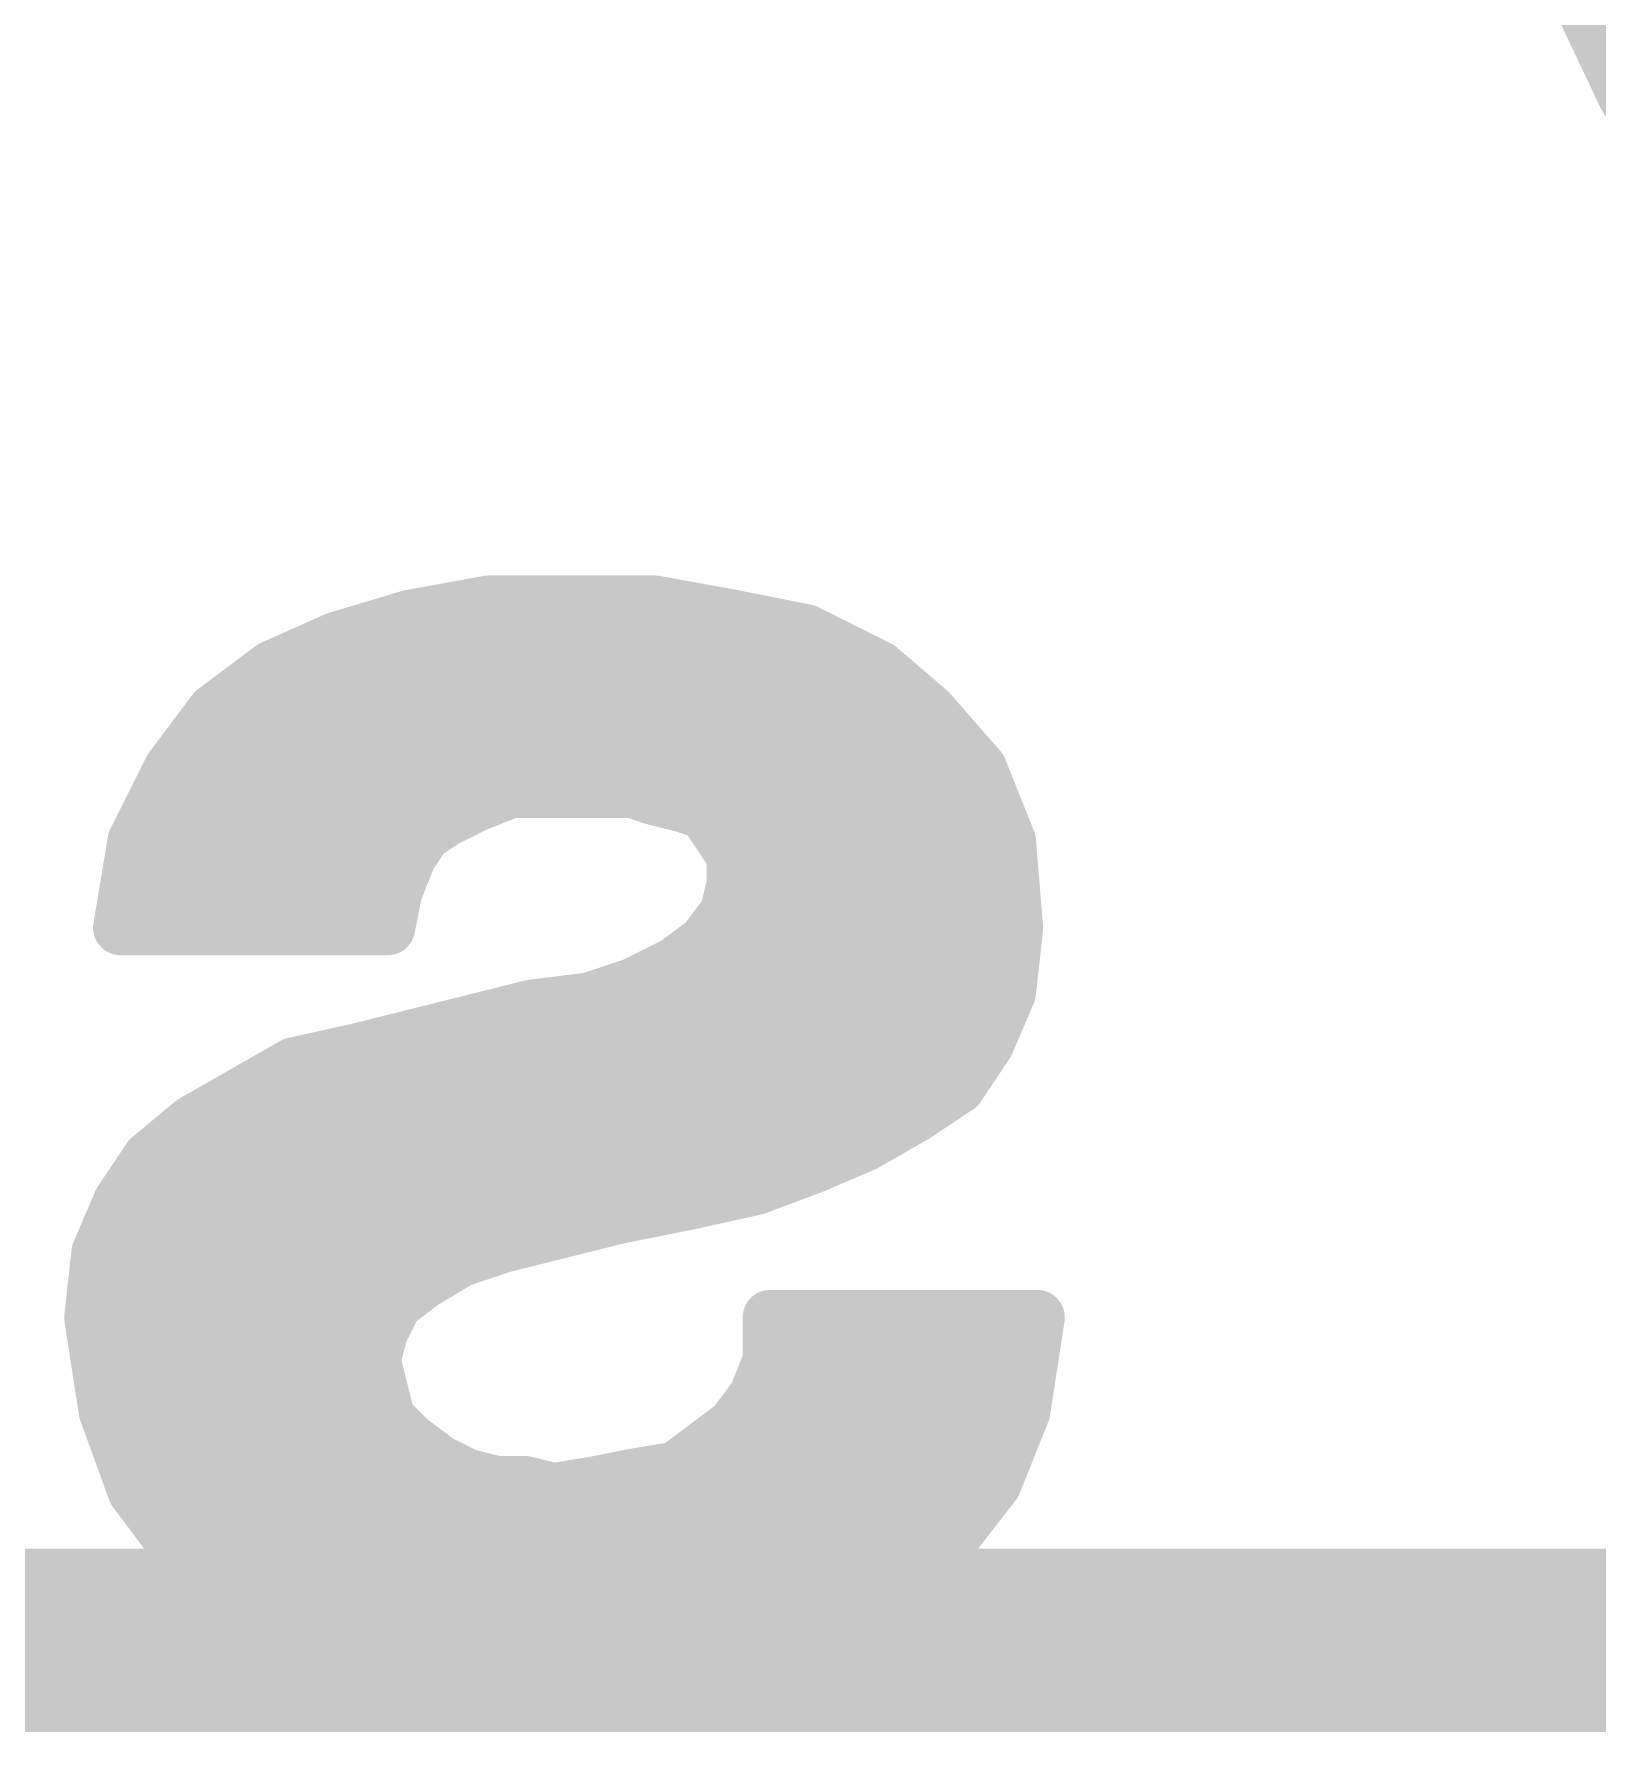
# Model space of a CAD drawing. Extents: x -31 to 86, y -14 to 53.
# Drawn here: x 23.126 to 25.291, y 3.683 to 6.036 of the extents above; entities that cross this region are included whole.
import ezdxf

# ---------------------------------------------------------------- set-up
doc = ezdxf.new("R2010")
doc.units = 0
for name, color, linetype in [('1', 12, 'CONTINUOUS'), ('16', 132, 'CONTINUOUS'), ('17', 110, 'CONTINUOUS'), ('22', 40, 'CONTINUOUS')]:
    doc.layers.add(name, color=color, linetype=linetype)

# ---------------------------------------------------------------- blocks, each defined once
blk = doc.blocks.new('ROUNDP')
at = {"const_width": 0.5}
blk.add_lwpolyline([(0, -0.25, 1), (0, 0.25, 1), (0, -0.25)], format="xyb", dxfattribs=at)

msp = doc.modelspace()

# ---------------------------------------------------------------- linework, layer by layer
at = {"layer": '1', "const_width": 0.254}
msp.add_lwpolyline([(14.605, 3.81), (29.21, 3.81)], dxfattribs=at)
at = {"layer": '16', "const_width": 0.254}
msp.add_lwpolyline([(14.605, 3.81), (29.21, 3.81)], dxfattribs=at)
at = {"layer": '22', "const_width": 0.0762}
for points in [[(23.7555, 5.2475), (23.6455, 5.2275)], [(23.9855, 5.2475), (23.7555, 5.2475)], [(24.0955, 5.2275), (23.9855, 5.2475)], [(23.6455, 5.2275), (23.5455, 5.1975)], [(24.1955, 5.2075), (24.0955, 5.2275)], [(23.5455, 5.1975), (23.4555, 5.1575)], [(24.2955, 5.1575), (24.1955, 5.2075)], [(23.5097, 5.1816), (24.2473, 5.1816)], [(23.4555, 5.1575), (23.3755, 5.0975)], [(24.3655, 5.0975), (24.2955, 5.1575)], [(23.3755, 5.0975), (23.3155, 5.0175)], [(23.386, 5.1054), (24.3563, 5.1054)], [(24.4355, 5.0175), (24.3655, 5.0975)], [(23.3243, 5.0292), (24.4253, 5.0292)], [(23.3155, 5.0175), (23.2655, 4.9175)], [(24.4755, 4.9175), (24.4355, 5.0175)], [(23.7355, 4.9675), (23.7855, 4.9875)], [(23.7855, 4.9875), (23.9555, 4.9875)], [(23.9555, 4.9875), (23.9855, 4.9775)], [(23.9855, 4.9775), (24.0255, 4.9675)], [(23.2833, 4.953), (23.7065, 4.953)], [(23.6955, 4.9475), (23.7355, 4.9675)], [(24.0255, 4.9675), (24.0555, 4.9575)], [(24.0555, 4.9575), (24.0755, 4.9275)], [(24.0585, 4.953), (24.4613, 4.953)], [(23.6455, 4.8975), (23.6655, 4.9275)], [(23.6655, 4.9275), (23.6955, 4.9475)], [(24.0755, 4.9275), (24.0955, 4.8975)], [(23.2655, 4.9175), (23.2455, 4.7975)], [(24.4855, 4.7975), (24.4755, 4.9175)], [(23.6255, 4.8475), (23.6455, 4.8975)], [(24.0955, 4.8975), (24.0955, 4.8575)], [(23.2587, 4.8768), (23.6372, 4.8768)], [(24.0955, 4.8575), (24.0855, 4.8175)], [(24.0955, 4.8768), (24.4789, 4.8768)], [(23.6155, 4.7975), (23.6255, 4.8475)], [(24.0855, 4.8175), (24.0555, 4.7775)], [(23.2455, 4.7975), (23.6155, 4.7975)], [(23.246, 4.8006), (23.6161, 4.8006)], [(24.0728, 4.8006), (24.4852, 4.8006)], [(24.4755, 4.7075), (24.4855, 4.7975)], [(24.0555, 4.7775), (24.0155, 4.7475)], [(24.0155, 4.7475), (23.9555, 4.7175)], [(23.9555, 4.7175), (23.8955, 4.6975)], [(23.9693, 4.7244), (24.4774, 4.7244)], [(23.8955, 4.6975), (23.8155, 4.6875)], [(24.4455, 4.6375), (24.4755, 4.7075)], [(23.8155, 4.6875), (23.7355, 4.6675)], [(23.6555, 4.6475), (23.5755, 4.6275)], [(23.7355, 4.6675), (23.6555, 4.6475)], [(23.6583, 4.6482), (24.4501, 4.6482)], [(23.5755, 4.6275), (23.4855, 4.6075)], [(24.4055, 4.5775), (24.4455, 4.6375)], [(23.4855, 4.6075), (23.4155, 4.5675)], [(24.3455, 4.5375), (24.4055, 4.5775)], [(23.4155, 4.5675), (23.3455, 4.5275)], [(23.4234, 4.572), (24.3972, 4.572)], [(23.3455, 4.5275), (23.2855, 4.4775)], [(24.2755, 4.4975), (24.3455, 4.5375)], [(23.3075, 4.4958), (24.2715, 4.4958)], [(24.2055, 4.4675), (24.2755, 4.4975)], [(23.2855, 4.4775), (23.2455, 4.4175)], [(24.1255, 4.4375), (24.2055, 4.4675)], [(24.0355, 4.4175), (24.1255, 4.4375)], [(23.2455, 4.4175), (23.2155, 4.3475)], [(23.2469, 4.4196), (24.045, 4.4196)], [(23.9355, 4.3975), (24.0355, 4.4175)], [(23.8555, 4.3775), (23.9355, 4.3975)], [(23.7755, 4.3575), (23.8555, 4.3775)], [(23.2155, 4.3475), (23.2055, 4.2575)], [(23.215, 4.3434), (23.7332, 4.3434)], [(23.7155, 4.3375), (23.7755, 4.3575)], [(23.6655, 4.3075), (23.7155, 4.3375)], [(23.6255, 4.2775), (23.6655, 4.3075)], [(23.6055, 4.2375), (23.6255, 4.2775)], [(23.2055, 4.2575), (23.2255, 4.1275)], [(23.2066, 4.2672), (23.6204, 4.2672)], [(24.1455, 4.2575), (24.1455, 4.1975)], [(24.1955, 4.2575), (24.1455, 4.2575)], [(24.5155, 4.2575), (24.1955, 4.2575)], [(24.4955, 4.1275), (24.5155, 4.2575)], [(23.5955, 4.1975), (23.6055, 4.2375)], [(23.6055, 4.1575), (23.5955, 4.1975)], [(24.1455, 4.1975), (24.1255, 4.1475)], [(23.2157, 4.191), (23.5971, 4.191)], [(24.1429, 4.191), (24.5053, 4.191)], [(23.6155, 4.1175), (23.6055, 4.1575)], [(23.2255, 4.1275), (23.2655, 4.0175)], [(24.1255, 4.1475), (24.0955, 4.1075)], [(24.4555, 4.0275), (24.4955, 4.1275)], [(23.2301, 4.1148), (23.6182, 4.1148)], [(23.6455, 4.0875), (23.6155, 4.1175)], [(24.0955, 4.1075), (24.0555, 4.0775)], [(24.101, 4.1148), (24.4904, 4.1148)], [(23.6855, 4.0575), (23.6455, 4.0875)], [(23.7255, 4.0375), (23.6855, 4.0575)], [(24.0555, 4.0775), (24.0155, 4.0475)], [(23.2578, 4.0386), (23.7233, 4.0386)], [(23.7655, 4.0275), (23.7255, 4.0375)], [(23.9555, 4.0375), (23.9055, 4.0275)], [(24.0155, 4.0475), (23.9555, 4.0375)], [(23.9621, 4.0386), (24.4599, 4.0386)], [(23.2655, 4.0175), (23.3255, 3.9375)], [(23.8055, 4.0275), (23.7655, 4.0275)], [(23.8455, 4.0175), (23.8055, 4.0275)], [(23.9055, 4.0275), (23.8455, 4.0175)], [(24.3855, 3.9375), (24.4555, 4.0275)], [(23.3068, 3.9624), (24.4049, 3.9624)], [(23.3255, 3.9375), (23.4055, 3.8675)], [(24.3055, 3.8675), (24.3855, 3.9375)], [(23.3841, 3.8862), (24.3269, 3.8862)], [(23.4055, 3.8675), (23.5055, 3.8175)], [(24.2055, 3.8175), (24.3055, 3.8675)], [(23.5055, 3.8175), (23.6155, 3.7875)], [(23.533, 3.81), (24.178, 3.81)], [(24.0955, 3.7875), (24.2055, 3.8175)], [(23.6155, 3.7875), (23.7355, 3.7675)], [(23.9755, 3.7675), (24.0955, 3.7875)], [(23.7355, 3.7675), (23.8555, 3.7575)], [(23.8555, 3.7575), (23.9755, 3.7675)]]:
    msp.add_lwpolyline(points, dxfattribs=at)
at = {"layer": '22', "const_width": 0.0381}
for points in [[(23.7555, 5.2666, 1), (23.7555, 5.2285)], [(23.7589, 5.2288, 1), (23.7521, 5.2662)], [(23.9889, 5.2662, 1), (23.9821, 5.2288)], [(23.9855, 5.2285, 1), (23.9855, 5.2666)], [(23.6421, 5.2462, 1), (23.6489, 5.2088)], [(23.651, 5.2093, 1), (23.64, 5.2457)], [(24.0992, 5.2462, 1), (24.0918, 5.2088)], [(24.0921, 5.2088, 1), (24.0989, 5.2462)], [(23.54, 5.2157, 1), (23.551, 5.1793)], [(23.5532, 5.1801, 1), (23.5378, 5.2149)], [(24.204, 5.2245, 1), (24.187, 5.1905)], [(24.1918, 5.1888, 1), (24.1992, 5.2262)], [(23.5097, 5.2007, 1), (23.5097, 5.1626)], [(24.2473, 5.1626, 1), (24.2473, 5.2007)], [(23.4478, 5.1749, 1), (23.4632, 5.1401)], [(23.4669, 5.1423, 1), (23.4441, 5.1727)], [(24.3079, 5.172, 1), (24.2831, 5.143)], [(24.287, 5.1405, 1), (24.304, 5.1745)], [(23.3641, 5.1127, 1), (23.3869, 5.0823)], [(23.3907, 5.0861, 1), (23.3603, 5.1089)], [(23.386, 5.1245, 1), (23.386, 5.0864)], [(24.3798, 5.11, 1), (24.3512, 5.085)], [(24.3531, 5.083, 1), (24.3779, 5.112)], [(24.3563, 5.0864, 1), (24.3563, 5.1245)], [(23.3243, 5.0483, 1), (23.3243, 5.0102)], [(24.4253, 5.0102, 1), (24.4253, 5.0483)], [(23.3003, 5.0289, 1), (23.3307, 5.0061)], [(23.3325, 5.009, 1), (23.2985, 5.026)], [(24.4532, 5.0246, 1), (24.4178, 5.0104)], [(24.4212, 5.005, 1), (24.4498, 5.03)], [(23.7855, 5.0065, 1), (23.7855, 4.9684)], [(23.7926, 4.9698, 1), (23.7784, 5.0052)], [(23.9615, 5.0056, 1), (23.9495, 4.9694)], [(23.9555, 4.9684, 1), (23.9555, 5.0065)], [(23.9901, 4.996, 1), (23.9809, 4.959)], [(23.9795, 4.9594, 1), (23.9915, 4.9956)], [(23.2833, 4.9721, 1), (23.2833, 4.934)], [(23.7065, 4.934, 1), (23.7065, 4.9721)], [(23.7284, 4.9852, 1), (23.7426, 4.9498)], [(23.744, 4.9505, 1), (23.727, 4.9845)], [(24.0315, 4.9856, 1), (24.0195, 4.9494)], [(24.0209, 4.949, 1), (24.0301, 4.986)], [(24.0714, 4.9681, 1), (24.0396, 4.9469)], [(24.0585, 4.9721, 1), (24.0585, 4.934)], [(24.0495, 4.9394, 1), (24.0615, 4.9756)], [(24.4613, 4.934, 1), (24.4613, 4.9721)], [(23.6814, 4.9169, 1), (23.6496, 4.9381)], [(23.687, 4.9645, 1), (23.704, 4.9305)], [(23.7061, 4.9316, 1), (23.6849, 4.9634)], [(24.0914, 4.9381, 1), (24.0596, 4.9169)], [(23.2485, 4.926, 1), (23.2825, 4.909)], [(23.2843, 4.9144, 1), (23.2467, 4.9206)], [(23.6549, 4.9434, 1), (23.6761, 4.9116)], [(24.0596, 4.9169, 1), (24.0914, 4.9381)], [(24.4945, 4.9191, 1), (24.4565, 4.9159)], [(24.4578, 4.9104, 1), (24.4932, 4.9246)], [(23.6296, 4.9081, 1), (23.6614, 4.8869)], [(23.6632, 4.8904, 1), (23.6278, 4.9046)], [(24.1146, 4.8975, 1), (24.0765, 4.8975)], [(24.0796, 4.8869, 1), (24.1114, 4.9081)], [(23.2587, 4.8959, 1), (23.2587, 4.8578)], [(23.6372, 4.8578, 1), (23.6372, 4.8959)], [(24.0955, 4.8959, 1), (24.0955, 4.8578)], [(24.114, 4.8529, 1), (24.077, 4.8621)], [(24.4789, 4.8578, 1), (24.4789, 4.8959)], [(23.6078, 4.8546, 1), (23.6432, 4.8404)], [(23.6442, 4.8438, 1), (23.6068, 4.8512)], [(24.0765, 4.8575, 1), (24.1146, 4.8575)], [(24.1007, 4.8061, 1), (24.0703, 4.8289)], [(23.2455, 4.8166, 1), (23.2455, 4.7785)], [(23.246, 4.8197, 1), (23.246, 4.7816)], [(23.6155, 4.7785, 1), (23.6155, 4.8166)], [(23.6161, 4.7816, 1), (23.6161, 4.8197)], [(24.0728, 4.8197, 1), (24.0728, 4.7816)], [(24.067, 4.8221, 1), (24.104, 4.8129)], [(24.5044, 4.7954, 1), (24.4666, 4.7996)], [(24.4852, 4.7816, 1), (24.4852, 4.8197)], [(23.2267, 4.8006, 1), (23.2643, 4.7944)], [(23.5968, 4.8012, 1), (23.6342, 4.7938)], [(24.0403, 4.7889, 1), (24.0707, 4.7661)], [(24.0669, 4.7623, 1), (24.0441, 4.7927)], [(24.4665, 4.7959, 1), (24.5045, 4.7991)], [(24.0041, 4.7627, 1), (24.0269, 4.7323)], [(24.024, 4.7305, 1), (24.007, 4.7645)], [(23.947, 4.7345, 1), (23.964, 4.7005)], [(23.9615, 4.6994, 1), (23.9495, 4.7356)], [(23.9693, 4.7435, 1), (23.9693, 4.7054)], [(24.4774, 4.7054, 1), (24.4774, 4.7435)], [(23.8895, 4.7156, 1), (23.9015, 4.6794)], [(23.8979, 4.6786, 1), (23.8931, 4.7164)], [(24.493, 4.7, 1), (24.458, 4.715)], [(23.8131, 4.7064, 1), (23.8179, 4.6686)], [(23.8201, 4.669, 1), (23.8109, 4.706)], [(24.4566, 4.7096, 1), (24.4944, 4.7054)], [(23.6509, 4.666, 1), (23.6601, 4.629)], [(23.6583, 4.6673, 1), (23.6583, 4.6292)], [(23.6601, 4.629, 1), (23.6509, 4.666)], [(23.7309, 4.686, 1), (23.7401, 4.649)], [(23.7401, 4.649, 1), (23.7309, 4.686)], [(24.4501, 4.6292, 1), (24.4501, 4.6673)], [(23.5709, 4.646, 1), (23.5801, 4.609)], [(23.5796, 4.6089, 1), (23.5714, 4.6461)], [(24.428, 4.645, 1), (24.463, 4.63)], [(24.4614, 4.6269, 1), (24.4296, 4.6481)], [(23.4814, 4.6261, 1), (23.4896, 4.5889)], [(23.495, 4.591, 1), (23.476, 4.624)], [(24.4161, 4.5616, 1), (24.3949, 4.5934)], [(23.406, 4.584, 1), (23.425, 4.551)], [(23.4234, 4.5911, 1), (23.4234, 4.553)], [(23.425, 4.551, 1), (23.406, 4.584)], [(24.3896, 4.5881, 1), (24.4214, 4.5669)], [(24.3972, 4.553, 1), (24.3972, 4.5911)], [(23.3577, 4.5129, 1), (23.3333, 4.5421)], [(24.3349, 4.5534, 1), (24.3561, 4.5216)], [(24.355, 4.521, 1), (24.336, 4.554)], [(23.336, 4.544, 1), (23.355, 4.511)], [(23.3075, 4.5149, 1), (23.3075, 4.4768)], [(24.266, 4.514, 1), (24.285, 4.481)], [(24.283, 4.48, 1), (24.268, 4.515)], [(24.2715, 4.4768, 1), (24.2715, 4.5149)], [(23.2733, 4.4921, 1), (23.2977, 4.4629)], [(23.3014, 4.4669, 1), (23.2696, 4.4881)], [(24.198, 4.485, 1), (24.213, 4.45)], [(24.2122, 4.4497, 1), (24.1988, 4.4853)], [(24.1188, 4.4553, 1), (24.1322, 4.4197)], [(24.1296, 4.4189, 1), (24.1214, 4.4561)], [(23.2296, 4.4281, 1), (23.2614, 4.4069)], [(23.2469, 4.4386, 1), (23.2469, 4.4005)], [(23.263, 4.41, 1), (23.228, 4.425)], [(24.0314, 4.4361, 1), (24.0396, 4.3989)], [(24.0392, 4.3988, 1), (24.0318, 4.4362)], [(24.045, 4.4005, 1), (24.045, 4.4386)], [(23.9318, 4.4162, 1), (23.9392, 4.3788)], [(23.9401, 4.379, 1), (23.9309, 4.416)], [(23.8509, 4.396, 1), (23.8601, 4.359)], [(23.8601, 4.359, 1), (23.8509, 4.396)], [(23.215, 4.3624, 1), (23.215, 4.3243)], [(23.2344, 4.3454, 1), (23.1966, 4.3496)], [(23.7332, 4.3243, 1), (23.7332, 4.3624)], [(23.7709, 4.376, 1), (23.7801, 4.339)], [(23.7815, 4.3394, 1), (23.7695, 4.3756)], [(23.198, 4.355, 1), (23.233, 4.34)], [(23.7095, 4.3556, 1), (23.7215, 4.3194)], [(23.7253, 4.3212, 1), (23.7057, 4.3538)], [(23.6557, 4.3238, 1), (23.6753, 4.2912)], [(23.6769, 4.2923, 1), (23.6541, 4.3227)], [(23.6141, 4.2927, 1), (23.6369, 4.2623)], [(23.6425, 4.269, 1), (23.6085, 4.286)], [(23.2243, 4.2604, 1), (23.1867, 4.2546)], [(23.2066, 4.2862, 1), (23.2066, 4.2481)], [(23.6204, 4.2481, 1), (23.6204, 4.2862)], [(24.1455, 4.2766, 1), (24.1455, 4.2385)], [(24.1646, 4.2575, 1), (24.1265, 4.2575)], [(24.1955, 4.2766, 1), (24.1955, 4.2385)], [(24.1955, 4.2385, 1), (24.1955, 4.2766)], [(24.5343, 4.2546, 1), (24.4967, 4.2604)], [(24.5155, 4.2385, 1), (24.5155, 4.2766)], [(23.1866, 4.2596, 1), (23.2244, 4.2554)], [(23.5885, 4.246, 1), (23.6225, 4.229)], [(23.624, 4.2329, 1), (23.587, 4.2421)], [(23.614, 4.2021, 1), (23.577, 4.1929)], [(24.1632, 4.1904, 1), (24.1278, 4.2046)], [(23.2157, 4.21, 1), (23.2157, 4.1719)], [(23.577, 4.2021, 1), (23.614, 4.1929)], [(23.5971, 4.1719, 1), (23.5971, 4.21)], [(24.1429, 4.21, 1), (24.1429, 4.1719)], [(24.1265, 4.1975, 1), (24.1646, 4.1975)], [(24.5053, 4.1719, 1), (24.5053, 4.21)], [(23.624, 4.1621, 1), (23.587, 4.1529)], [(23.2434, 4.134, 1), (23.2076, 4.121)], [(23.587, 4.1529, 1), (23.624, 4.1621)], [(24.1078, 4.1546, 1), (24.1432, 4.1404)], [(24.1407, 4.1361, 1), (24.1103, 4.1589)], [(24.5132, 4.1204, 1), (24.4778, 4.1346)], [(23.2067, 4.1246, 1), (23.2443, 4.1304)], [(23.2301, 4.1338, 1), (23.2301, 4.0957)], [(23.629, 4.131, 1), (23.602, 4.104)], [(23.6182, 4.0957, 1), (23.6182, 4.1338)], [(24.101, 4.1338, 1), (24.101, 4.0957)], [(24.1069, 4.0923, 1), (24.0841, 4.1227)], [(24.4767, 4.1304, 1), (24.5143, 4.1246)], [(24.4904, 4.0957, 1), (24.4904, 4.1338)], [(23.597, 4.1129, 1), (23.634, 4.1221)], [(23.6569, 4.1027, 1), (23.6341, 4.0723)], [(23.632, 4.074, 1), (23.659, 4.101)], [(24.0803, 4.1189, 1), (24.1107, 4.0961)], [(23.694, 4.0745, 1), (23.677, 4.0405)], [(24.0441, 4.0927, 1), (24.0669, 4.0623)], [(24.0669, 4.0623, 1), (24.0441, 4.0927)], [(23.2578, 4.0577, 1), (23.2578, 4.0196)], [(23.6741, 4.0423, 1), (23.6969, 4.0727)], [(23.7301, 4.056, 1), (23.7209, 4.019)], [(23.717, 4.0205, 1), (23.734, 4.0545)], [(23.7233, 4.0196, 1), (23.7233, 4.0577)], [(23.9524, 4.0563, 1), (23.9586, 4.0187)], [(23.9621, 4.0577, 1), (23.9621, 4.0196)], [(23.9592, 4.0188, 1), (23.9518, 4.0562)], [(24.0041, 4.0627, 1), (24.0269, 4.0323)], [(24.0186, 4.0287, 1), (24.0124, 4.0663)], [(24.4599, 4.0196, 1), (24.4599, 4.0577)], [(23.2807, 4.0289, 1), (23.2503, 4.0061)], [(23.7655, 4.0465, 1), (23.7655, 4.0084)], [(23.7609, 4.009, 1), (23.7701, 4.046)], [(23.8101, 4.046, 1), (23.8009, 4.009)], [(23.8055, 4.0084, 1), (23.8055, 4.0465)], [(23.8424, 4.0363, 1), (23.8486, 3.9987)], [(23.8409, 3.999, 1), (23.8501, 4.036)], [(23.9018, 4.0462, 1), (23.9092, 4.0088)], [(23.9086, 4.0087, 1), (23.9024, 4.0463)], [(24.4378, 4.0346, 1), (24.4732, 4.0204)], [(24.4705, 4.0158, 1), (24.4405, 4.0392)], [(23.2476, 4.011, 1), (23.2834, 4.024)], [(23.3068, 3.9815, 1), (23.3068, 3.9434)], [(24.4049, 3.9434, 1), (24.4049, 3.9815)], [(23.338, 3.9518, 1), (23.313, 3.9232)], [(23.3103, 3.9261, 1), (23.3407, 3.9489)], [(24.3705, 3.9492, 1), (24.4005, 3.9258)], [(24.398, 3.9232, 1), (24.373, 3.9518)], [(23.3841, 3.9053, 1), (23.3841, 3.8672)], [(24.3269, 3.8672, 1), (24.3269, 3.9053)], [(23.414, 3.8845, 1), (23.397, 3.8505)], [(23.393, 3.8532, 1), (23.418, 3.8818)], [(24.293, 3.8818, 1), (24.318, 3.8532)], [(24.314, 3.8505, 1), (24.297, 3.8845)], [(23.5105, 3.8359, 1), (23.5005, 3.7991)], [(23.497, 3.8005, 1), (23.514, 3.8345)], [(23.533, 3.8291, 1), (23.533, 3.791)], [(24.178, 3.791, 1), (24.178, 3.8291)], [(24.197, 3.8345, 1), (24.214, 3.8005)], [(24.2105, 3.7991, 1), (24.2005, 3.8359)], [(23.6186, 3.8063, 1), (23.6124, 3.7687)], [(23.6105, 3.7691, 1), (23.6205, 3.8059)], [(24.0905, 3.8059, 1), (24.1005, 3.7691)], [(24.0986, 3.7687, 1), (24.0924, 3.8063)], [(23.7371, 3.7865, 1), (23.7339, 3.7485)], [(23.7324, 3.7487, 1), (23.7386, 3.7863)], [(23.8539, 3.7765, 1), (23.8571, 3.7385)], [(23.8539, 3.7385, 1), (23.8571, 3.7765)], [(23.9724, 3.7863, 1), (23.9786, 3.7487)], [(23.9771, 3.7485, 1), (23.9739, 3.7865)]]:
    msp.add_lwpolyline(points, format="xyb", dxfattribs=at)

# ---------------------------------------------------------------- block references
at = {"layer": '17', "xscale": 3.116, "yscale": 3.116, "rotation": 90}
msp.add_blockref('ROUNDP', (26.67, 6.6675), dxfattribs=at)
msp.add_blockref('ROUNDP', (26.67, 6.6675), dxfattribs=at)

doc.saveas('drawing.dxf')
